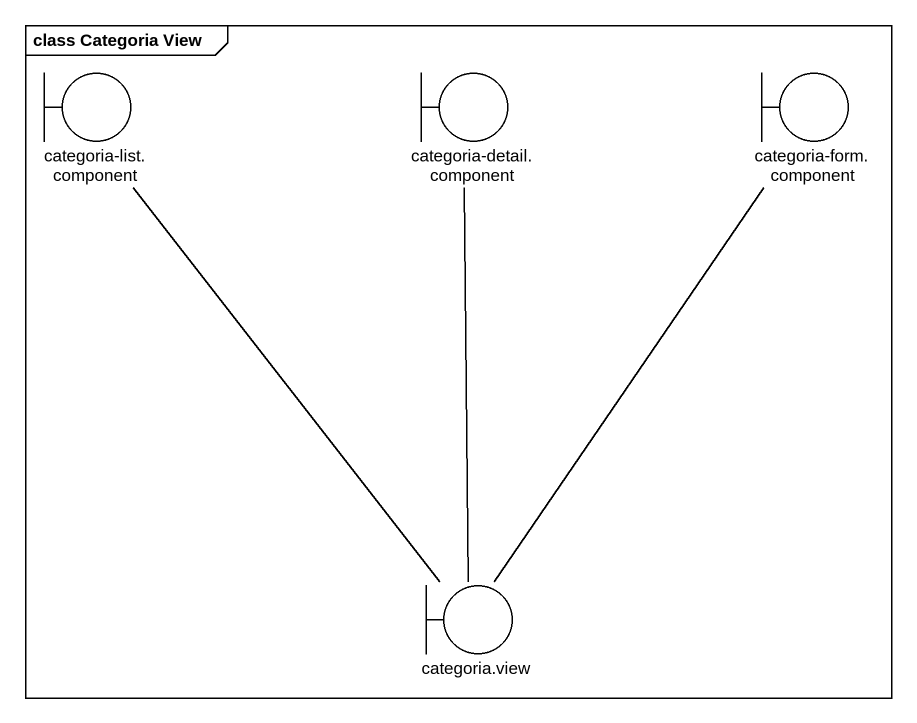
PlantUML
@startuml
mainframe class Categoria View
boundary "categoria-list.component" as categoria_list_component
boundary "categoria-detail.component" as categoria_detail_component
boundary "categoria-form.component" as categoria_form_component
boundary "categoria.view" as categoria_view
categoria_view -up- categoria_list_component
categoria_view -up- categoria_detail_component
categoria_view -up- categoria_form_component
@enduml
